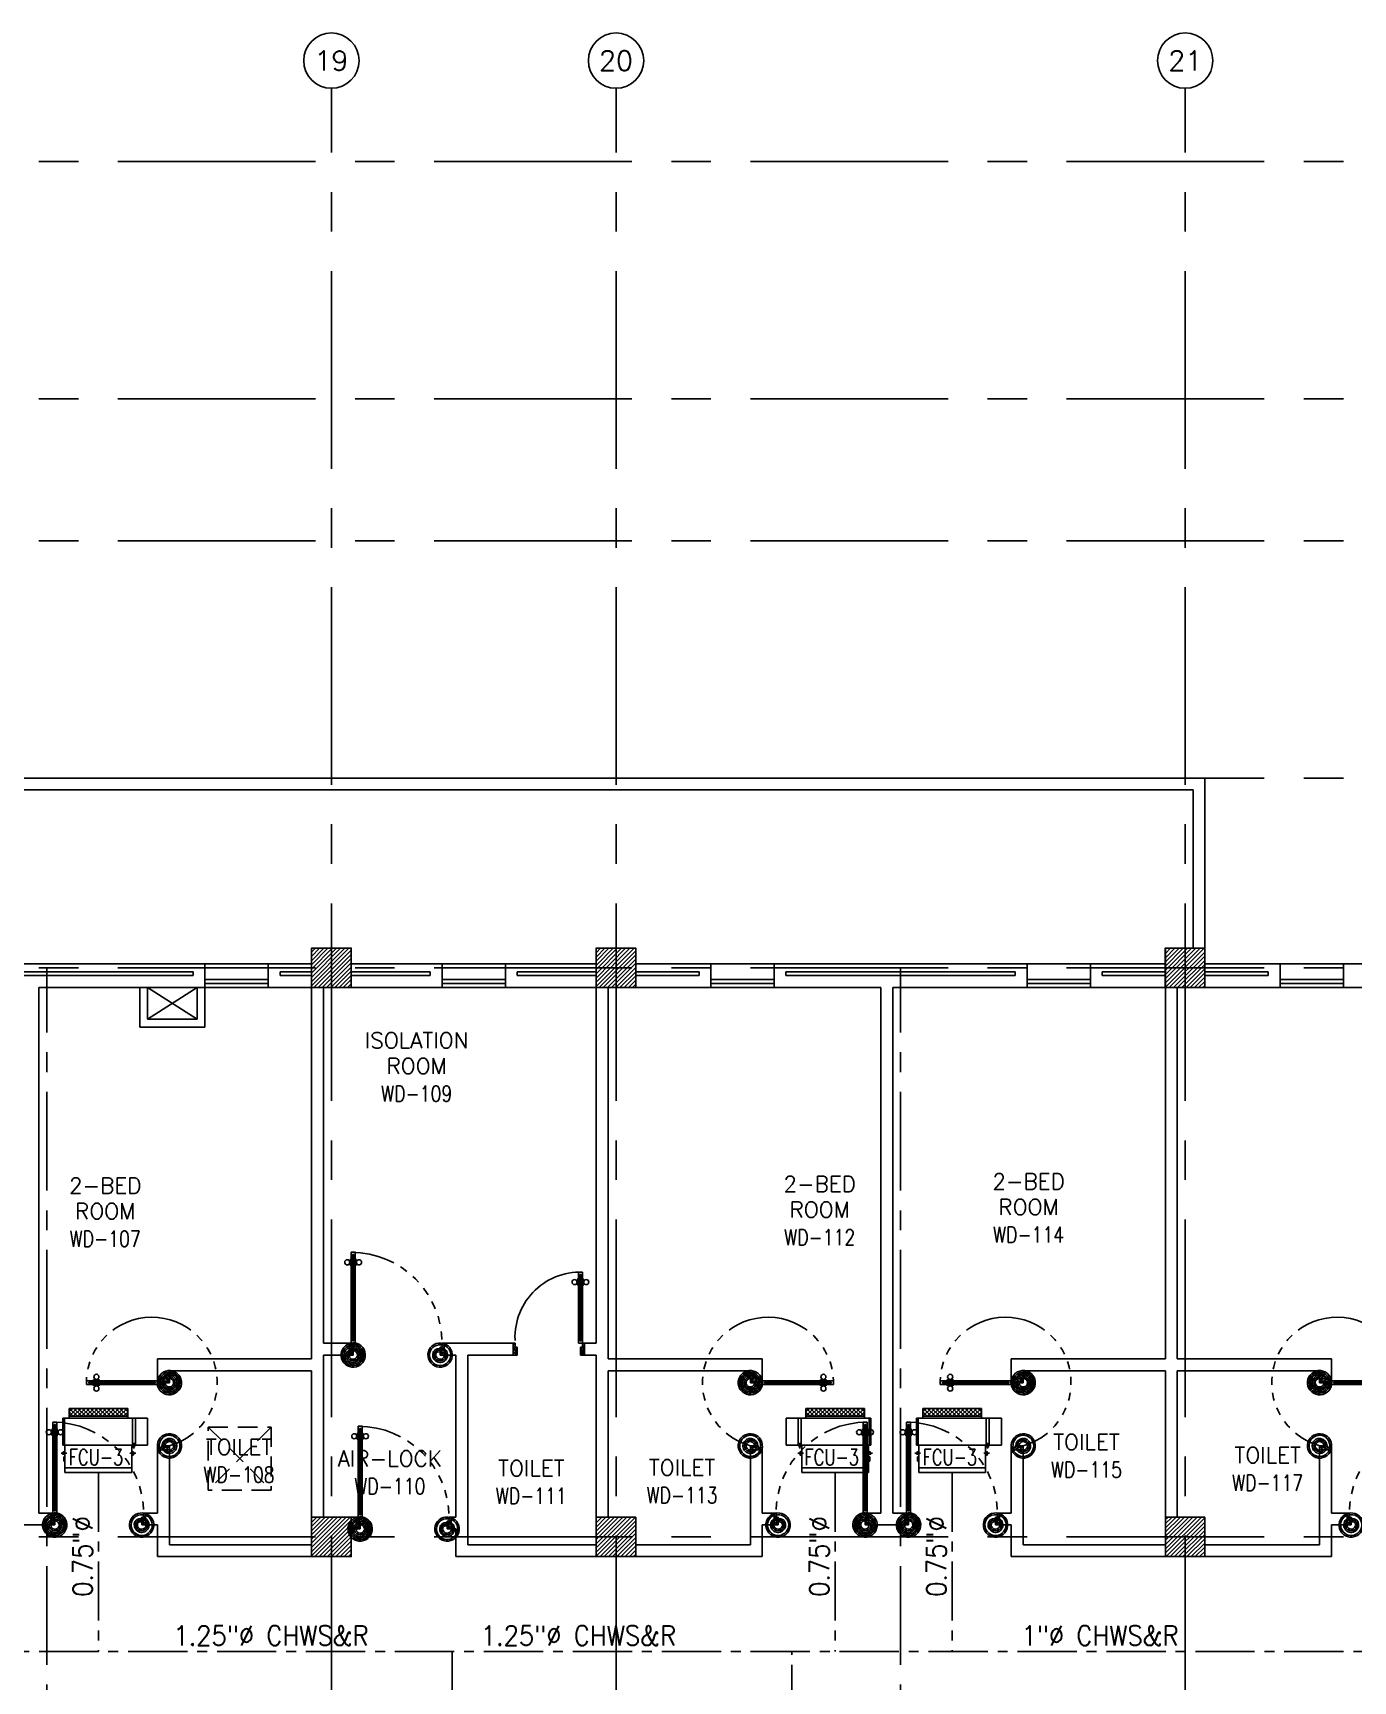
# Model space of a CAD drawing. Extents: x 417866242 to 417866469, y 43498047 to 43498124.
# Drawn here: x 417866436.59 to 417866453.28, y 43498103.38 to 43498124.24 of the extents above; entities that cross this region are included whole.
import ezdxf
from ezdxf.enums import TextEntityAlignment as Align

# ---------------------------------------------------------------- set-up
doc = ezdxf.new("R2010")
doc.units = 0
doc.header["$MEASUREMENT"] = 0
for name, pattern in [('CENTER', [2, 1.25, -0.25, 0.25, -0.25]), ('CENTER2', [1.125, 0.75, -0.125, 0.125, -0.125]), ('CENTERX2', [4, 2.5, -0.5, 0.5, -0.5]), ('HIDDEN', [0.375, 0.25, -0.125])]:
    doc.linetypes.add(name, pattern=pattern)
doc.layers.get('0').update_dxf_attribs({"linetype": 'CONTINUOUS'})
for name, color, linetype in [('AC-CH', 6, 'CENTER2'), ('AC-CHT', 2, 'CONTINUOUS'), ('AX-CR', 7, 'CONTINUOUS'), ('AX-TXT', 2, 'CONTINUOUS'), ('AXES', 11, 'CENTERX2'), ('AXES1', 11, 'CENTER'), ('COL', 3, 'CONTINUOUS'), ('DOOR', 11, 'CONTINUOUS'), ('FCU', 6, 'CONTINUOUS'), ('HAT', 11, 'CONTINUOUS'), ('INSUL', 11, 'CONTINUOUS'), ('M-TEXT', 2, 'CONTINUOUS'), ('PROJ-L', 11, 'CONTINUOUS'), ('RM-NAME', 11, 'CONTINUOUS'), ('RM-NO', 11, 'CONTINUOUS'), ('SHAFT', 11, 'CONTINUOUS'), ('WALL', 11, 'CONTINUOUS'), ('WIN', 11, 'CONTINUOUS')]:
    doc.layers.add(name, color=color, linetype=linetype)
doc.styles.add('KHRS2', font='ROMANS.shx', dxfattribs={"height": 200})
doc.styles.add('ROMANS', font='ROMANS.shx', dxfattribs={"width": 0.6})

# ---------------------------------------------------------------- blocks, each defined once
blk = doc.blocks.new('*X80')
at = {"color": 0}
for p, q in [((245927, 177090), (246427, 177590)), ((245929, 177145), (246374, 177590)), ((245929, 177198), (246321, 177590)), ((245929, 177251), (246267, 177590)), ((245929, 177304), (246214, 177590)), ((245929, 177357), (246161, 177590)), ((245929, 177410), (246108, 177590)), ((245929, 177463), (246055, 177590)), ((245929, 177516), (246002, 177590)), ((245929, 177569), (245949, 177590)), ((245980, 177090), (246429, 177539)), ((246033, 177090), (246429, 177486)), ((246086, 177090), (246429, 177433)), ((246139, 177090), (246429, 177380)), ((246192, 177090), (246429, 177327)), ((246245, 177090), (246429, 177274)), ((246298, 177090), (246429, 177220)), ((246351, 177090), (246429, 177167)), ((246404, 177090), (246429, 177114))]:
    blk.add_line(p, q, dxfattribs=at)
blk = doc.blocks.new('*X81')
at = {"color": 0}
for p, q in [((238729, 177104), (239214, 177590)), ((238729, 177157), (239161, 177590)), ((238729, 177210), (239108, 177590)), ((238729, 177263), (239055, 177590)), ((238729, 177316), (239002, 177590)), ((238729, 177369), (238949, 177590)), ((238729, 177422), (238896, 177590)), ((238729, 177475), (238843, 177590)), ((238729, 177528), (238790, 177590)), ((238729, 177581), (238737, 177590)), ((238767, 177090), (239229, 177551)), ((238820, 177090), (239229, 177498)), ((238873, 177090), (239229, 177445)), ((238926, 177090), (239229, 177392)), ((238979, 177090), (239229, 177339)), ((239032, 177090), (239229, 177286)), ((239085, 177090), (239229, 177233)), ((239138, 177090), (239229, 177180)), ((239191, 177090), (239229, 177127))]:
    blk.add_line(p, q, dxfattribs=at)
blk = doc.blocks.new('*X82')
at = {"color": 0}
for p, q in [((235129, 177110), (235608, 177590)), ((235129, 177163), (235555, 177590)), ((235129, 177217), (235502, 177590)), ((235129, 177270), (235449, 177590)), ((235129, 177323), (235396, 177590)), ((235129, 177376), (235343, 177590)), ((235129, 177429), (235290, 177590)), ((235129, 177482), (235237, 177590)), ((235129, 177535), (235184, 177590)), ((235161, 177090), (235629, 177557)), ((235214, 177090), (235629, 177504)), ((235267, 177090), (235629, 177451)), ((235320, 177090), (235629, 177398)), ((235373, 177090), (235629, 177345)), ((235426, 177090), (235629, 177292)), ((235479, 177090), (235629, 177239)), ((235532, 177090), (235629, 177186)), ((235585, 177090), (235629, 177133))]:
    blk.add_line(p, q, dxfattribs=at)
blk = doc.blocks.new('DOOR100')
at = {"layer": 'DOOR', "color": 7, "linetype": 'ByBlock'}
for p, q in [((-75, 1250), (-75, 1300)), ((-75, 1300), (-25, 1300)), ((-25, 1300), (-75, 1300)), ((-58, 1250), (-58, 1270)), ((-42, 1270), (-58, 1270)), ((-42, 1250), (-42, 1270)), ((-25, 1250), (-25, 1300)), ((-91, 1205), (-91, 1140)), ((-82, 1205), (-91, 1205)), ((-82, 1140), (-91, 1140)), ((-82, 1128), (-82, 1218)), ((-75, 1218), (-82, 1218)), ((-82, 1205), (-82, 1140)), ((-75, 1128), (-82, 1128)), ((-58, 1250), (-75, 1250)), ((-25, 1250), (-42, 1250)), ((-25, 1218), (-18, 1218)), ((-25, 1128), (-18, 1128)), ((-18, 1128), (-18, 1218)), ((-18, 1205), (-18, 1140)), ((-18, 1205), (-9, 1205)), ((-18, 1140), (-9, 1140)), ((-9, 1205), (-9, 1140)), ((-1200, 0), (-1200, 150)), ((-1200, 150), (-1175, 150)), ((-1200, 150), (-1200, 0)), ((-1150, 0), (-1200, 114)), ((-1150, 0), (-1200, 40)), ((-1150, 0), (-1200, 0)), ((-1175, 150), (-1175, 100)), ((-1175, 100), (-1150, 100)), ((-1150, 0), (-1163, 100)), ((-1150, 100), (-1150, 0)), ((-75, 200), (-58, 200)), ((-75, 150), (-75, 200)), ((-75, 150), (-25, 150)), ((-58, 200), (-58, 180)), ((-58, 180), (-42, 180)), ((-50, 0), (0, 114)), ((-50, 100), (-50, 0)), ((-50, 0), (-37, 100)), ((-25, 100), (-50, 100)), ((-50, 0), (0, 40)), ((-50, 0), (0, 0)), ((-42, 200), (-25, 200)), ((-42, 180), (-42, 200)), ((-25, 200), (-25, 150)), ((0, 150), (-25, 150)), ((-25, 150), (-25, 100)), ((0, 0), (0, 150)), ((0, 150), (0, 0))]:
    blk.add_line(p, q, dxfattribs=at)
at = {"layer": 'DOOR', "linetype": 'ByBlock'}
for p, q in [((-75, 1250), (-75, 200)), ((-58, 200), (-58, 1250)), ((-42, 200), (-42, 1250)), ((-25, 200), (-25, 1250))]:
    blk.add_line(p, q, dxfattribs=at)
at = {"layer": 'DOOR', "color": 7, "linetype": 'ByBlock'}
for centre in [(-124, 1173), (24, 1173)]:
    blk.add_circle(centre, 32.4, dxfattribs=at)
at = {"layer": 'DOOR', "linetype": 'HIDDEN', "ltscale": 0.5}
blk.add_arc((-25, 150), 1150, 90, 180, dxfattribs=at)
at = {"layer": 'DOOR', "color": 7, "linetype": 'ByBlock'}
for centre, radius, start, end in [((-1150, 0), 154, 103.7142, 108.8947), ((-1150, 0), 134, 100.72, 111.8402), ((-1150, 0), 94.4, 90, 121.9818), ((-1150, 0), 74.4, 90, 132.2236), ((-1150, 0), 54.4, 90, 156.7926), ((-1150, 0), 34.4, 90, 180), ((-1150, 0), 14.4, 90, 180), ((-50, 0), 94.4, 58.0182, 90), ((-50, 0), 74.4, 47.7764, 90), ((-50, 0), 54.4, 23.2074, 90), ((-50, 0), 34.4, 0, 90), ((-50, 0), 14.4, 0, 90), ((-50, 0), 134, 68.1598, 79.28), ((-50, 0), 114, 64.0838, 77.3774), ((-50, 0), 154, 71.1053, 76.2858)]:
    blk.add_arc(centre, radius, start, end, dxfattribs=at)
blk = doc.blocks.new('DOOR90')
at = {"layer": 'DOOR', "color": 7, "linetype": 'ByBlock'}
for p, q in [((-150, 0), (0, 0)), ((-150, 0), (-150, -25)), ((0, -50), (-114, 0)), ((0, -50), (-40, 0)), ((0, -50), (0, 0)), ((-1000, -25), (-1050, -25)), ((-1050, -75), (-1050, -25)), ((-1050, -25), (-1050, -75)), ((-1000, -75), (-1050, -75)), ((-1000, -42), (-1020, -42)), ((-1020, -42), (-1020, -58)), ((-1000, -58), (-1020, -58)), ((-1000, -25), (-1000, -42)), ((-1000, -58), (-1000, -75)), ((-878, -18), (-968, -18)), ((-968, -25), (-968, -18)), ((-968, -75), (-968, -82)), ((-878, -82), (-968, -82)), ((-955, -9), (-890, -9)), ((-955, -18), (-955, -9)), ((-955, -18), (-890, -18)), ((-955, -82), (-890, -82)), ((-955, -82), (-955, -91)), ((-955, -91), (-890, -91)), ((-890, -18), (-890, -9)), ((-890, -82), (-890, -91)), ((-878, -25), (-878, -18)), ((-878, -75), (-878, -82)), ((-200, -25), (-150, -25)), ((-200, -42), (-200, -25)), ((-180, -42), (-200, -42)), ((-200, -58), (-180, -58)), ((-200, -75), (-200, -58)), ((-150, -75), (-200, -75)), ((-180, -58), (-180, -42)), ((-150, -25), (-100, -25)), ((-150, -75), (-150, -25)), ((-100, -25), (-100, -50)), ((0, -50), (-100, -37)), ((-100, -50), (0, -50)), ((-150, -875), (-100, -875)), ((-150, -900), (-150, -875)), ((-150, -900), (0, -900)), ((0, -900), (-150, -900)), ((0, -850), (-114, -900)), ((-100, -875), (-100, -850)), ((0, -850), (-100, -863)), ((-100, -850), (0, -850)), ((0, -850), (-40, -900)), ((0, -850), (0, -900))]:
    blk.add_line(p, q, dxfattribs=at)
at = {"layer": 'DOOR', "linetype": 'ByBlock'}
for p, q in [((-200, -25), (-1000, -25)), ((-200, -42), (-1000, -42)), ((-200, -58), (-1000, -58)), ((-1000, -75), (-200, -75))]:
    blk.add_line(p, q, dxfattribs=at)
at = {"layer": 'DOOR', "color": 7, "linetype": 'ByBlock'}
for centre in [(-923, 24), (-923, -124)]:
    blk.add_circle(centre, 32.4, dxfattribs=at)
for centre, radius, start, end in [((0, -50), 154, 161.1053, 166.2858), ((0, -50), 94.4, 148.0182, 180), ((0, -50), 134, 158.1598, 169.28), ((0, -50), 114, 154.0838, 167.3774), ((0, -50), 74.4, 137.7764, 180), ((0, -50), 54.4, 113.2074, 180), ((0, -50), 34.4, 90, 180), ((0, -50), 14.4, 90, 180), ((0, -850), 154, 193.7142, 198.8947), ((0, -850), 134, 190.72, 201.8402), ((0, -850), 94.4, 180, 211.9818), ((0, -850), 74.4, 180, 222.2236), ((0, -850), 54.4, 180, 246.7926), ((0, -850), 34.4, 180, 270), ((0, -850), 14.4, 180, 270)]:
    blk.add_arc(centre, radius, start, end, dxfattribs=at)
at = {"layer": 'DOOR', "linetype": 'HIDDEN', "ltscale": 0.5}
blk.add_arc((-222, -50), 828, 178.2701, 275.003, dxfattribs=at)
blk = doc.blocks.new('*X87')
at = {"color": 0}
for p, q in [((245929, 169932), (246386, 170390)), ((245929, 169985), (246333, 170390)), ((245929, 170038), (246280, 170390)), ((245929, 170091), (246227, 170390)), ((245929, 170144), (246174, 170390)), ((245929, 170197), (246121, 170390)), ((245929, 170250), (246068, 170390)), ((245929, 170303), (246015, 170390)), ((245929, 170357), (245962, 170390)), ((245939, 169890), (246429, 170379)), ((245992, 169890), (246429, 170326)), ((246045, 169890), (246429, 170273)), ((246098, 169890), (246429, 170220)), ((246151, 169890), (246429, 170167)), ((246204, 169890), (246429, 170114)), ((246257, 169890), (246429, 170061)), ((246310, 169890), (246429, 170008)), ((246363, 169890), (246429, 169955)), ((246416, 169890), (246429, 169902))]:
    blk.add_line(p, q, dxfattribs=at)
blk = doc.blocks.new('COL50')
at = {"layer": 'COL'}
blk.add_lwpolyline([(-250, 250), (-250, -250), (250, -250), (250, 250)], close=True, dxfattribs=at)
blk = doc.blocks.new('*X85')
at = {"color": 0}
for p, q in [((235129, 169898), (235620, 170390)), ((235129, 169951), (235567, 170390)), ((235129, 170004), (235514, 170390)), ((235129, 170057), (235461, 170390)), ((235129, 170110), (235408, 170390)), ((235129, 170163), (235355, 170390)), ((235129, 170216), (235302, 170390)), ((235129, 170269), (235249, 170390)), ((235129, 170322), (235196, 170390)), ((235129, 170375), (235143, 170390)), ((235173, 169890), (235629, 170345)), ((235226, 169890), (235629, 170292)), ((235279, 169890), (235629, 170239)), ((235332, 169890), (235629, 170186)), ((235385, 169890), (235629, 170133)), ((235439, 169890), (235629, 170080)), ((235492, 169890), (235629, 170027)), ((235545, 169890), (235629, 169974)), ((235598, 169890), (235629, 169921))]:
    blk.add_line(p, q, dxfattribs=at)
blk = doc.blocks.new('*X86')
at = {"color": 0}
for p, q in [((238727, 169890), (239227, 170390)), ((238729, 169945), (239174, 170390)), ((238729, 169998), (239121, 170390)), ((238729, 170051), (239067, 170390)), ((238729, 170104), (239014, 170390)), ((238729, 170157), (238961, 170390)), ((238729, 170210), (238908, 170390)), ((238729, 170263), (238855, 170390)), ((238729, 170316), (238802, 170390)), ((238729, 170369), (238749, 170390)), ((238780, 169890), (239229, 170339)), ((238833, 169890), (239229, 170286)), ((238886, 169890), (239229, 170233)), ((238939, 169890), (239229, 170180)), ((238992, 169890), (239229, 170127)), ((239045, 169890), (239229, 170074)), ((239098, 169890), (239229, 170020)), ((239151, 169890), (239229, 169967)), ((239204, 169890), (239229, 169914))]:
    blk.add_line(p, q, dxfattribs=at)
blk = doc.blocks.new('AXU')
at = {"layer": 'AX-CR'}
blk.add_circle((0, 350), 350, dxfattribs=at)
at = {"layer": 'AX-TXT', "style": 'ROMANS'}
blk.add_attdef('AX', text='', height=250, dxfattribs=at).set_placement((0, 350), align=Align.MIDDLE)
blk = doc.blocks.new('*X116')
at = {"color": 0}
for p, q in [((16890, -2467), (16943, -2414)), ((16890, -2520), (16990, -2420)), ((16990, -2565), (16890, -2465)), ((16890, -2573), (16990, -2473)), ((16990, -2512), (16892, -2414)), ((16990, -2459), (16945, -2414)), ((16990, -2619), (16890, -2519)), ((16890, -2626), (16990, -2526)), ((16990, -2672), (16890, -2572)), ((16890, -2679), (16990, -2579)), ((16990, -2725), (16890, -2625)), ((16890, -2732), (16990, -2632)), ((16990, -2778), (16890, -2678)), ((16890, -2785), (16990, -2685)), ((16990, -2831), (16890, -2731)), ((16890, -2838), (16990, -2738)), ((16990, -2884), (16890, -2784)), ((16890, -2891), (16990, -2791)), ((16990, -2937), (16890, -2837)), ((16890, -2944), (16990, -2844)), ((16990, -2990), (16890, -2890)), ((16890, -2997), (16990, -2897)), ((16990, -3043), (16890, -2943)), ((16890, -3050), (16990, -2950)), ((16990, -3096), (16890, -2996)), ((16890, -3103), (16990, -3003)), ((16990, -3149), (16890, -3049)), ((16944, -3155), (16890, -3102)), ((16892, -3155), (16990, -3056)), ((16945, -3155), (16990, -3109))]:
    blk.add_line(p, q, dxfattribs=at)
blk = doc.blocks.new('*X117')
at = {"color": 0}
for p, q in [((16890, -2467), (16943, -2414)), ((16890, -2520), (16990, -2420)), ((16990, -2565), (16890, -2465)), ((16890, -2573), (16990, -2473)), ((16990, -2512), (16892, -2414)), ((16990, -2459), (16945, -2414)), ((16990, -2619), (16890, -2519)), ((16890, -2626), (16990, -2526)), ((16990, -2672), (16890, -2572)), ((16890, -2679), (16990, -2579)), ((16990, -2725), (16890, -2625)), ((16890, -2732), (16990, -2632)), ((16990, -2778), (16890, -2678)), ((16890, -2785), (16990, -2685)), ((16990, -2831), (16890, -2731)), ((16890, -2838), (16990, -2738)), ((16990, -2884), (16890, -2784)), ((16890, -2891), (16990, -2791)), ((16990, -2937), (16890, -2837)), ((16890, -2944), (16990, -2844)), ((16990, -2990), (16890, -2890)), ((16890, -2997), (16990, -2897)), ((16990, -3043), (16890, -2943)), ((16890, -3050), (16990, -2950)), ((16990, -3096), (16890, -2996)), ((16890, -3103), (16990, -3003)), ((16990, -3149), (16890, -3049)), ((16944, -3155), (16890, -3102)), ((16892, -3155), (16990, -3056)), ((16945, -3155), (16990, -3109))]:
    blk.add_line(p, q, dxfattribs=at)
blk = doc.blocks.new('RM1')
at = {"layer": 'RM-NAME', "style": 'ROMANS'}
for tag, p in [('ROOMNAME1', (0, 324)), ('ROOMNAME2', (0, 0))]:
    blk.add_attdef(tag, text='', height=200, dxfattribs=at).set_placement(p, align=Align.MIDDLE)

msp = doc.modelspace()

# ---------------------------------------------------------------- linework, layer by layer
at = {"layer": 'AC-CH'}
for p, q in [((417866437.414, 43498106.023), (417866437.414, 43498103.759)), ((417866446.733, 43498106.023), (417866446.733, 43498103.759)), ((417866448.214, 43498106.023), (417866448.214, 43498103.759)), ((417866455.414, 43498103.759), (417866428.909, 43498103.759)), ((417866441.889, 43498103.759), (417866441.889, 43498062.589)), ((417866446.185, 43498101.714), (417866446.185, 43498103.759))]:
    msp.add_line(p, q, dxfattribs=at)
at = {"layer": 'AXES'}
for p, q in [((417866440.361, 43498046.724), (417866440.361, 43498123.537)), ((417866443.961, 43498046.724), (417866443.961, 43498123.537)), ((417866451.161, 43498046.724), (417866451.161, 43498123.537)), ((417866468.161, 43498122.609), (417866400.121, 43498122.609)), ((417866468.161, 43498119.609), (417866400.121, 43498119.609)), ((417866468.161, 43498117.809), (417866400.121, 43498117.809)), ((417866468.161, 43498114.809), (417866400.121, 43498114.809)), ((417866468.161, 43498112.409), (417866400.121, 43498112.409)), ((417866468.161, 43498105.209), (417866400.121, 43498105.209))]:
    msp.add_line(p, q, dxfattribs=at)
at = {"layer": 'AXES1'}
for p, q in [((417866436.761, 43498053.589), (417866436.761, 43498112.409)), ((417866447.561, 43498053.589), (417866447.561, 43498112.409))]:
    msp.add_line(p, q, dxfattribs=at)
at = {"layer": 'COL'}
for points in [[(417866440.611, 43498112.159), (417866440.611, 43498112.659), (417866440.111, 43498112.659), (417866440.111, 43498112.159)], [(417866444.211, 43498112.159), (417866444.211, 43498112.659), (417866443.711, 43498112.659), (417866443.711, 43498112.159)], [(417866451.411, 43498112.159), (417866451.411, 43498112.659), (417866450.911, 43498112.659), (417866450.911, 43498112.159)]]:
    msp.add_lwpolyline(points, close=True, dxfattribs=at)
at = {"layer": 'FCU', "color": 6}
for p, q in [((417866436.963, 43498106.369), (417866436.963, 43498106.712)), ((417866436.963, 43498106.712), (417866437.883, 43498106.712)), ((417866437.883, 43498106.712), (417866437.883, 43498106.369)), ((417866446.264, 43498106.712), (417866446.264, 43498106.369)), ((417866447.184, 43498106.712), (417866446.264, 43498106.712)), ((417866447.184, 43498106.369), (417866447.184, 43498106.712)), ((417866447.763, 43498106.369), (417866447.763, 43498106.712)), ((417866447.763, 43498106.712), (417866448.683, 43498106.712)), ((417866448.683, 43498106.712), (417866448.683, 43498106.369)), ((417866437.883, 43498106.369), (417866436.963, 43498106.369)), ((417866436.991, 43498106.023), (417866436.991, 43498106.369)), ((417866437.836, 43498106.023), (417866437.836, 43498106.369)), ((417866446.264, 43498106.369), (417866447.184, 43498106.369)), ((417866446.311, 43498106.023), (417866446.311, 43498106.369)), ((417866447.156, 43498106.023), (417866447.156, 43498106.369)), ((417866448.683, 43498106.369), (417866447.763, 43498106.369)), ((417866447.791, 43498106.023), (417866447.791, 43498106.369)), ((417866448.636, 43498106.023), (417866448.636, 43498106.369)), ((417866436.991, 43498106.023), (417866437.836, 43498106.023)), ((417866447.156, 43498106.023), (417866446.311, 43498106.023)), ((417866447.791, 43498106.023), (417866448.636, 43498106.023))]:
    msp.add_line(p, q, dxfattribs=at)
at = {"layer": 'FCU', "color": 3}
for p, q in [((417866436.983, 43498106.369), (417866436.983, 43498106.712)), ((417866437.043, 43498106.834), (417866437.043, 43498106.712)), ((417866437.043, 43498106.834), (417866437.784, 43498106.834)), ((417866437.043, 43498106.734), (417866437.784, 43498106.734)), ((417866437.784, 43498106.834), (417866437.784, 43498106.712)), ((417866437.844, 43498106.369), (417866437.844, 43498106.712)), ((417866437.883, 43498106.712), (417866438.035, 43498106.712)), ((417866438.035, 43498106.712), (417866438.035, 43498106.369)), ((417866446.264, 43498106.712), (417866446.112, 43498106.712)), ((417866446.112, 43498106.712), (417866446.112, 43498106.369)), ((417866446.303, 43498106.369), (417866446.303, 43498106.712)), ((417866447.104, 43498106.834), (417866446.363, 43498106.834)), ((417866446.363, 43498106.834), (417866446.363, 43498106.712)), ((417866447.104, 43498106.734), (417866446.363, 43498106.734)), ((417866447.104, 43498106.834), (417866447.104, 43498106.712)), ((417866447.164, 43498106.369), (417866447.164, 43498106.712)), ((417866447.783, 43498106.369), (417866447.783, 43498106.712)), ((417866447.843, 43498106.834), (417866447.843, 43498106.712)), ((417866447.843, 43498106.834), (417866448.584, 43498106.834)), ((417866447.843, 43498106.734), (417866448.584, 43498106.734)), ((417866448.584, 43498106.834), (417866448.584, 43498106.712)), ((417866448.644, 43498106.369), (417866448.644, 43498106.712)), ((417866448.683, 43498106.712), (417866448.835, 43498106.712)), ((417866448.835, 43498106.712), (417866448.835, 43498106.369)), ((417866436.942, 43498106.265), (417866437.014, 43498106.265)), ((417866436.961, 43498106.255), (417866436.961, 43498106.275)), ((417866436.961, 43498106.275), (417866436.991, 43498106.275)), ((417866436.976, 43498106.245), (417866436.976, 43498106.292)), ((417866437.886, 43498106.265), (417866437.813, 43498106.265)), ((417866437.866, 43498106.275), (417866437.836, 43498106.275)), ((417866437.851, 43498106.344), (417866437.851, 43498106.369)), ((417866437.871, 43498106.344), (417866437.851, 43498106.344)), ((417866437.851, 43498106.235), (417866437.851, 43498106.292)), ((417866437.861, 43498106.328), (417866437.861, 43498106.396)), ((417866437.866, 43498106.255), (417866437.866, 43498106.275)), ((417866437.871, 43498106.344), (417866437.871, 43498106.369)), ((417866438.035, 43498106.369), (417866437.883, 43498106.369)), ((417866446.112, 43498106.369), (417866446.264, 43498106.369)), ((417866446.261, 43498106.265), (417866446.334, 43498106.265)), ((417866446.276, 43498106.344), (417866446.276, 43498106.369)), ((417866446.276, 43498106.344), (417866446.296, 43498106.344)), ((417866446.281, 43498106.275), (417866446.311, 43498106.275)), ((417866446.281, 43498106.255), (417866446.281, 43498106.275)), ((417866446.286, 43498106.328), (417866446.286, 43498106.396)), ((417866446.296, 43498106.344), (417866446.296, 43498106.369)), ((417866446.296, 43498106.235), (417866446.296, 43498106.292)), ((417866447.206, 43498106.265), (417866447.133, 43498106.265)), ((417866447.186, 43498106.275), (417866447.156, 43498106.275)), ((417866447.171, 43498106.245), (417866447.171, 43498106.292)), ((417866447.186, 43498106.255), (417866447.186, 43498106.275)), ((417866447.742, 43498106.265), (417866447.814, 43498106.265)), ((417866447.761, 43498106.255), (417866447.761, 43498106.275)), ((417866447.761, 43498106.275), (417866447.791, 43498106.275)), ((417866447.776, 43498106.245), (417866447.776, 43498106.292)), ((417866448.686, 43498106.265), (417866448.613, 43498106.265)), ((417866448.666, 43498106.275), (417866448.636, 43498106.275)), ((417866448.651, 43498106.344), (417866448.651, 43498106.369)), ((417866448.671, 43498106.344), (417866448.651, 43498106.344)), ((417866448.651, 43498106.235), (417866448.651, 43498106.292)), ((417866448.661, 43498106.328), (417866448.661, 43498106.396)), ((417866448.666, 43498106.255), (417866448.666, 43498106.275)), ((417866448.671, 43498106.344), (417866448.671, 43498106.369)), ((417866448.835, 43498106.369), (417866448.683, 43498106.369)), ((417866436.961, 43498106.255), (417866436.991, 43498106.255)), ((417866436.976, 43498106.22), (417866436.991, 43498106.22)), ((417866436.976, 43498106.165), (417866436.976, 43498106.22)), ((417866436.976, 43498106.165), (417866436.991, 43498106.165)), ((417866436.991, 43498106.083), (417866437.836, 43498106.083)), ((417866437.866, 43498106.255), (417866437.836, 43498106.255)), ((417866446.281, 43498106.255), (417866446.311, 43498106.255)), ((417866447.156, 43498106.083), (417866446.311, 43498106.083)), ((417866447.186, 43498106.255), (417866447.156, 43498106.255)), ((417866447.171, 43498106.22), (417866447.156, 43498106.22)), ((417866447.171, 43498106.165), (417866447.156, 43498106.165)), ((417866447.171, 43498106.165), (417866447.171, 43498106.22)), ((417866447.761, 43498106.255), (417866447.791, 43498106.255)), ((417866447.776, 43498106.22), (417866447.791, 43498106.22)), ((417866447.776, 43498106.165), (417866447.776, 43498106.22)), ((417866447.776, 43498106.165), (417866447.791, 43498106.165)), ((417866447.791, 43498106.083), (417866448.636, 43498106.083)), ((417866448.666, 43498106.255), (417866448.636, 43498106.255))]:
    msp.add_line(p, q, dxfattribs=at)
at = {"layer": 'INSUL'}
for p, q in [((417866438.611, 43498112.359), (417866434.911, 43498112.359)), ((417866438.611, 43498112.359), (417866438.611, 43498112.309)), ((417866439.711, 43498112.359), (417866440.111, 43498112.359)), ((417866439.711, 43498112.359), (417866439.711, 43498112.309)), ((417866440.611, 43498112.359), (417866441.611, 43498112.359)), ((417866441.611, 43498112.359), (417866441.611, 43498112.309)), ((417866442.711, 43498112.359), (417866443.711, 43498112.359)), ((417866442.711, 43498112.359), (417866442.711, 43498112.309)), ((417866444.211, 43498112.359), (417866445.011, 43498112.359)), ((417866445.011, 43498112.359), (417866445.011, 43498112.309)), ((417866446.111, 43498112.359), (417866446.111, 43498112.309)), ((417866449.011, 43498112.359), (417866446.111, 43498112.359)), ((417866449.011, 43498112.359), (417866449.011, 43498112.309)), ((417866450.111, 43498112.359), (417866450.111, 43498112.309)), ((417866450.111, 43498112.359), (417866450.911, 43498112.359)), ((417866451.411, 43498112.359), (417866452.211, 43498112.359)), ((417866452.211, 43498112.359), (417866452.211, 43498112.309)), ((417866438.611, 43498112.309), (417866434.911, 43498112.309)), ((417866439.711, 43498112.309), (417866440.111, 43498112.309)), ((417866440.611, 43498112.309), (417866441.611, 43498112.309)), ((417866442.711, 43498112.309), (417866443.711, 43498112.309)), ((417866444.211, 43498112.309), (417866445.011, 43498112.309)), ((417866449.011, 43498112.309), (417866446.111, 43498112.309)), ((417866450.111, 43498112.309), (417866450.911, 43498112.309)), ((417866451.411, 43498112.309), (417866452.211, 43498112.309))]:
    msp.add_line(p, q, dxfattribs=at)
at = {"layer": 'PROJ-L', "linetype": 'Continuous'}
for p, q in [((417866451.411, 43498114.809), (417866432.911, 43498114.809)), ((417866451.261, 43498114.659), (417866433.061, 43498114.659)), ((417866451.261, 43498114.659), (417866451.261, 43498112.659)), ((417866451.411, 43498114.809), (417866451.411, 43498112.659))]:
    msp.add_line(p, q, dxfattribs=at)
at = {"layer": 'SHAFT', "linetype": 'ByBlock'}
for p, q in [((417866438.036, 43498112.159), (417866438.661, 43498111.759)), ((417866438.036, 43498111.759), (417866438.661, 43498112.159))]:
    msp.add_line(p, q, dxfattribs=at)
at = {"layer": 'SHAFT', "linetype": 'HIDDEN'}
for p, q in [((417866438.801, 43498106.598), (417866439.601, 43498105.798)), ((417866439.601, 43498106.598), (417866438.801, 43498105.798))]:
    msp.add_line(p, q, dxfattribs=at)
msp.add_lwpolyline([(417866438.801, 43498106.598), (417866439.601, 43498106.598), (417866439.601, 43498105.798), (417866438.801, 43498105.798)], close=True, dxfattribs=at)
at = {"layer": 'WALL'}
for p, q in [((417866438.761, 43498112.459), (417866434.761, 43498112.459)), ((417866438.761, 43498112.459), (417866438.761, 43498112.159)), ((417866439.561, 43498112.459), (417866439.561, 43498112.159)), ((417866440.111, 43498112.459), (417866439.561, 43498112.459)), ((417866440.611, 43498112.459), (417866441.761, 43498112.459)), ((417866441.761, 43498112.459), (417866441.761, 43498112.159)), ((417866442.561, 43498112.459), (417866442.561, 43498112.159)), ((417866442.561, 43498112.459), (417866443.711, 43498112.459)), ((417866444.211, 43498112.459), (417866445.161, 43498112.459)), ((417866445.161, 43498112.459), (417866445.161, 43498112.159)), ((417866445.961, 43498112.459), (417866445.961, 43498112.159)), ((417866449.161, 43498112.459), (417866445.961, 43498112.459)), ((417866449.161, 43498112.459), (417866449.161, 43498112.159)), ((417866449.961, 43498112.459), (417866449.961, 43498112.159)), ((417866450.911, 43498112.459), (417866449.961, 43498112.459)), ((417866451.411, 43498112.459), (417866452.361, 43498112.459)), ((417866452.361, 43498112.459), (417866452.361, 43498112.159)), ((417866453.161, 43498112.459), (417866453.161, 43498112.159)), ((417866456.361, 43498112.459), (417866453.161, 43498112.459)), ((417866436.661, 43498105.509), (417866436.661, 43498112.159)), ((417866438.761, 43498112.159), (417866436.661, 43498112.159)), ((417866437.936, 43498112.159), (417866437.936, 43498111.659)), ((417866438.761, 43498112.159), (417866438.761, 43498111.659)), ((417866440.111, 43498112.159), (417866439.561, 43498112.159)), ((417866440.111, 43498107.459), (417866440.111, 43498112.159)), ((417866440.261, 43498107.659), (417866440.261, 43498112.159)), ((417866440.611, 43498112.159), (417866441.761, 43498112.159)), ((417866442.561, 43498112.159), (417866443.711, 43498112.159)), ((417866443.711, 43498107.659), (417866443.711, 43498112.159)), ((417866443.861, 43498107.459), (417866443.861, 43498112.159)), ((417866444.211, 43498112.159), (417866445.161, 43498112.159)), ((417866447.311, 43498112.159), (417866445.961, 43498112.159)), ((417866447.311, 43498105.509), (417866447.311, 43498112.159)), ((417866449.161, 43498112.159), (417866447.461, 43498112.159)), ((417866447.461, 43498105.509), (417866447.461, 43498112.159)), ((417866450.911, 43498112.159), (417866449.961, 43498112.159)), ((417866450.911, 43498107.459), (417866450.911, 43498112.159)), ((417866451.061, 43498107.459), (417866451.061, 43498112.159)), ((417866451.411, 43498112.159), (417866452.361, 43498112.159)), ((417866454.611, 43498112.159), (417866453.161, 43498112.159)), ((417866438.761, 43498111.659), (417866437.936, 43498111.659)), ((417866442.661, 43498107.509), (417866442.661, 43498107.659)), ((417866443.561, 43498107.509), (417866443.561, 43498107.659)), ((417866438.161, 43498107.209), (417866438.161, 43498107.459)), ((417866438.161, 43498107.459), (417866440.111, 43498107.459)), ((417866438.311, 43498107.209), (417866438.311, 43498107.309)), ((417866438.311, 43498107.309), (417866440.111, 43498107.309)), ((417866440.111, 43498105.459), (417866440.111, 43498107.309)), ((417866440.261, 43498105.459), (417866440.261, 43498107.509)), ((417866441.936, 43498105.458), (417866441.936, 43498107.509)), ((417866442.086, 43498105.109), (417866442.086, 43498107.509)), ((417866443.711, 43498105.459), (417866443.711, 43498107.509)), ((417866445.811, 43498107.459), (417866443.861, 43498107.459)), ((417866445.661, 43498107.309), (417866443.861, 43498107.309)), ((417866443.861, 43498105.459), (417866443.861, 43498107.309)), ((417866445.661, 43498107.209), (417866445.661, 43498107.309)), ((417866445.811, 43498107.209), (417866445.811, 43498107.459)), ((417866448.961, 43498107.209), (417866448.961, 43498107.459)), ((417866448.961, 43498107.459), (417866450.911, 43498107.459)), ((417866449.111, 43498107.209), (417866449.111, 43498107.309)), ((417866449.111, 43498107.309), (417866450.911, 43498107.309)), ((417866450.911, 43498105.459), (417866450.911, 43498107.309)), ((417866453.011, 43498107.459), (417866451.061, 43498107.459)), ((417866452.861, 43498107.309), (417866451.061, 43498107.309)), ((417866451.061, 43498105.459), (417866451.061, 43498107.309)), ((417866452.861, 43498107.209), (417866452.861, 43498107.309)), ((417866453.011, 43498107.209), (417866453.011, 43498107.459)), ((417866438.161, 43498107.209), (417866438.311, 43498107.209)), ((417866445.811, 43498107.209), (417866445.661, 43498107.209)), ((417866448.961, 43498107.209), (417866449.111, 43498107.209)), ((417866453.011, 43498107.209), (417866452.861, 43498107.209)), ((417866438.161, 43498106.309), (417866438.311, 43498106.309)), ((417866438.161, 43498105.509), (417866438.161, 43498106.309)), ((417866438.311, 43498105.109), (417866438.311, 43498106.309)), ((417866445.811, 43498106.309), (417866445.661, 43498106.309)), ((417866445.661, 43498105.109), (417866445.661, 43498106.309)), ((417866445.811, 43498105.509), (417866445.811, 43498106.309)), ((417866448.961, 43498106.309), (417866449.111, 43498106.309)), ((417866448.961, 43498105.509), (417866448.961, 43498106.309)), ((417866449.111, 43498105.109), (417866449.111, 43498106.309)), ((417866453.011, 43498106.309), (417866452.861, 43498106.309)), ((417866452.861, 43498105.109), (417866452.861, 43498106.309)), ((417866453.011, 43498105.509), (417866453.011, 43498106.309)), ((417866438.161, 43498104.959), (417866438.161, 43498105.359)), ((417866441.936, 43498104.959), (417866441.936, 43498105.308)), ((417866445.811, 43498104.959), (417866445.811, 43498105.359)), ((417866448.961, 43498104.959), (417866448.961, 43498105.359)), ((417866453.011, 43498104.959), (417866453.011, 43498105.359))]:
    msp.add_line(p, q, dxfattribs=at)
at = {"layer": 'WALL', "linetype": 'ByBlock'}
for p, q in [((417866440.261, 43498107.659), (417866440.586, 43498107.659)), ((417866441.786, 43498107.659), (417866442.661, 43498107.659)), ((417866443.561, 43498107.659), (417866443.711, 43498107.659)), ((417866440.261, 43498107.509), (417866440.586, 43498107.509)), ((417866441.786, 43498107.509), (417866441.936, 43498107.509)), ((417866442.086, 43498107.509), (417866442.661, 43498107.509)), ((417866443.561, 43498107.509), (417866443.711, 43498107.509)), ((417866436.811, 43498105.509), (417866436.661, 43498105.509)), ((417866438.161, 43498105.509), (417866438.011, 43498105.509)), ((417866440.611, 43498105.458), (417866440.674, 43498105.458)), ((417866441.874, 43498105.458), (417866441.936, 43498105.458)), ((417866445.811, 43498105.509), (417866445.961, 43498105.509)), ((417866447.161, 43498105.509), (417866447.311, 43498105.509)), ((417866447.611, 43498105.509), (417866447.461, 43498105.509)), ((417866448.961, 43498105.509), (417866448.811, 43498105.509)), ((417866453.011, 43498105.509), (417866453.211, 43498105.509)), ((417866436.811, 43498105.359), (417866436.361, 43498105.359)), ((417866438.161, 43498105.359), (417866438.011, 43498105.359)), ((417866440.611, 43498105.308), (417866440.674, 43498105.308)), ((417866441.874, 43498105.308), (417866441.936, 43498105.308)), ((417866445.811, 43498105.359), (417866445.961, 43498105.359)), ((417866447.611, 43498105.359), (417866447.161, 43498105.359)), ((417866448.961, 43498105.359), (417866448.811, 43498105.359)), ((417866453.011, 43498105.359), (417866453.211, 43498105.359)), ((417866440.111, 43498105.109), (417866438.311, 43498105.109)), ((417866438.311, 43498105.109), (417866440.111, 43498105.109)), ((417866442.086, 43498105.109), (417866443.711, 43498105.109)), ((417866444.211, 43498105.109), (417866445.661, 43498105.109)), ((417866445.661, 43498105.109), (417866444.211, 43498105.109)), ((417866450.911, 43498105.109), (417866449.111, 43498105.109)), ((417866449.111, 43498105.109), (417866450.911, 43498105.109)), ((417866449.111, 43498105.109), (417866450.911, 43498105.109)), ((417866451.407, 43498105.109), (417866452.861, 43498105.109)), ((417866451.407, 43498105.109), (417866452.861, 43498105.109)), ((417866452.861, 43498105.109), (417866451.407, 43498105.109)), ((417866452.861, 43498105.109), (417866451.407, 43498105.109)), ((417866440.111, 43498104.959), (417866438.161, 43498104.959)), ((417866441.936, 43498104.959), (417866443.711, 43498104.959)), ((417866444.211, 43498104.959), (417866445.811, 43498104.959)), ((417866444.211, 43498104.959), (417866445.811, 43498104.959)), ((417866450.911, 43498104.959), (417866448.961, 43498104.959)), ((417866450.911, 43498104.959), (417866448.961, 43498104.959)), ((417866448.961, 43498104.959), (417866450.911, 43498104.959)), ((417866451.407, 43498104.959), (417866453.011, 43498104.959)), ((417866451.407, 43498104.959), (417866453.011, 43498104.959)), ((417866453.011, 43498104.959), (417866451.407, 43498104.959))]:
    msp.add_line(p, q, dxfattribs=at)
at = {"layer": 'WALL', "color": 2, "linetype": 'ByBlock'}
for p, q in [((417866440.586, 43498107.509), (417866440.586, 43498107.659)), ((417866441.786, 43498107.509), (417866441.786, 43498107.659)), ((417866436.811, 43498105.359), (417866436.811, 43498105.509)), ((417866438.011, 43498105.359), (417866438.011, 43498105.509)), ((417866440.674, 43498105.308), (417866440.674, 43498105.458)), ((417866441.874, 43498105.308), (417866441.874, 43498105.458)), ((417866445.961, 43498105.359), (417866445.961, 43498105.509)), ((417866447.161, 43498105.359), (417866447.161, 43498105.509)), ((417866447.611, 43498105.359), (417866447.611, 43498105.509)), ((417866448.811, 43498105.359), (417866448.811, 43498105.509)), ((417866453.211, 43498105.359), (417866453.211, 43498105.509))]:
    msp.add_line(p, q, dxfattribs=at)
at = {"layer": 'WALL', "linetype": 'ByBlock', "ltscale": 0.3}
for points in [[(417866440.611, 43498112.659), (417866440.111, 43498112.659), (417866440.111, 43498112.159), (417866440.611, 43498112.159)], [(417866444.211, 43498112.659), (417866443.711, 43498112.659), (417866443.711, 43498112.159), (417866444.211, 43498112.159)], [(417866451.411, 43498112.659), (417866450.909, 43498112.659), (417866450.909, 43498112.159), (417866451.411, 43498112.159)], [(417866440.611, 43498105.459), (417866440.111, 43498105.459), (417866440.111, 43498104.959), (417866440.611, 43498104.959)], [(417866444.211, 43498105.459), (417866443.711, 43498105.459), (417866443.711, 43498104.959), (417866444.211, 43498104.959)], [(417866451.411, 43498105.459), (417866450.911, 43498105.459), (417866450.911, 43498104.959), (417866451.411, 43498104.959)]]:
    msp.add_lwpolyline(points, close=True, dxfattribs=at)
at = {"layer": 'WALL'}
msp.add_lwpolyline([(417866438.036, 43498112.159), (417866438.661, 43498112.159), (417866438.661, 43498111.759), (417866438.036, 43498111.759)], close=True, dxfattribs=at)
at = {"layer": 'WIN'}
for p, q in [((417866438.761, 43498112.459), (417866439.561, 43498112.459)), ((417866441.761, 43498112.459), (417866442.561, 43498112.459)), ((417866445.161, 43498112.459), (417866445.961, 43498112.459)), ((417866449.161, 43498112.459), (417866449.961, 43498112.459)), ((417866452.361, 43498112.459), (417866453.161, 43498112.459)), ((417866438.761, 43498112.259), (417866439.561, 43498112.259)), ((417866438.761, 43498112.209), (417866439.561, 43498112.209)), ((417866438.761, 43498112.159), (417866439.561, 43498112.159)), ((417866441.761, 43498112.259), (417866442.561, 43498112.259)), ((417866441.761, 43498112.209), (417866442.561, 43498112.209)), ((417866441.761, 43498112.159), (417866442.561, 43498112.159)), ((417866445.161, 43498112.259), (417866445.961, 43498112.259)), ((417866445.161, 43498112.209), (417866445.961, 43498112.209)), ((417866445.161, 43498112.159), (417866445.961, 43498112.159)), ((417866449.161, 43498112.259), (417866449.961, 43498112.259)), ((417866449.161, 43498112.209), (417866449.961, 43498112.209)), ((417866449.161, 43498112.159), (417866449.961, 43498112.159)), ((417866452.361, 43498112.259), (417866453.161, 43498112.259)), ((417866452.361, 43498112.209), (417866453.161, 43498112.209)), ((417866452.361, 43498112.159), (417866453.161, 43498112.159))]:
    msp.add_line(p, q, dxfattribs=at)

# ---------------------------------------------------------------- block references
at = {"layer": 'AXES', "xscale": 0.0009999871253967285, "yscale": 0.001000002026557922, "zscale": 0.001}
for p, values in [((417866440.361, 43498123.537), {'AX': '19'}), ((417866443.961, 43498123.537), {'AX': '20'}), ((417866451.161, 43498123.537), {'AX': '21'})]:
    msp.add_blockref('AXU', p, dxfattribs=at).add_auto_attribs(values)
at = {"layer": 'COL', "xscale": -0.0009999871253967285, "yscale": 0.001000002026557922, "zscale": 0.001}
for p in [(417866440.361, 43498105.209), (417866443.961, 43498105.209), (417866451.161, 43498105.209)]:
    msp.add_blockref('COL50', p, dxfattribs=at)
at = {"layer": 'DOOR', "color": 0, "linetype": 'ByBlock', "yscale": 0.001000002026557922, "zscale": 0.001}
for name, p, xscale in [('DOOR100', (417866440.586, 43498107.509), -0.0009999871253967285), ('DOOR90', (417866438.311, 43498107.209), 0.0009999871253967285), ('DOOR90', (417866445.661, 43498107.209), -0.0009999871253967285), ('DOOR90', (417866449.111, 43498107.209), 0.0009999871253967285), ('DOOR90', (417866452.861, 43498107.209), -0.0009999871253967285), ('DOOR100', (417866436.811, 43498105.359), -0.0009999871253967285), ('DOOR100', (417866440.674, 43498105.308), -0.0009999871253967285), ('DOOR100', (417866447.161, 43498105.359), 0.0009999871253967285), ('DOOR100', (417866447.611, 43498105.359), -0.0009999871253967285), ('DOOR100', (417866454.411, 43498105.359), 0.0009999871253967285)]:
    msp.add_blockref(name, p, dxfattribs=dict(at, xscale=xscale))
at = {"layer": 'DOOR', "color": 0, "linetype": 'ByBlock', "xscale": 0.001000002026557922, "yscale": 0.001000002026557922, "zscale": 0.001, "rotation": 270}
msp.add_blockref('DOOR90', (417866443.561, 43498107.509), dxfattribs=at)
at = {"layer": 'FCU', "color": 11, "extrusion": (0, 0, -1), "xscale": 0.001000002026557922, "yscale": 0.001000002026557922, "zscale": -0.001, "rotation": 90}
for p in [(-417866440.198, 43498089.844), (-417866450.998, 43498089.844)]:
    msp.add_blockref('*X116', p, dxfattribs=at)
at = {"layer": 'FCU', "color": 11, "xscale": 0.001000002026557922, "yscale": 0.001000002026557922, "zscale": 0.001, "rotation": 90}
msp.add_blockref('*X117', (417866443.949, 43498089.844), dxfattribs=at)
at = {"layer": 'HAT', "xscale": 0.0009999871253967285, "yscale": 0.001000002026557922, "zscale": 0.001}
for name in ['*X82', '*X81', '*X80', '*X85', '*X86', '*X87']:
    msp.add_blockref(name, (417866204.982, 43497935.069), dxfattribs=at)
at = {"layer": 'RM-NAME'}
ref = msp.add_blockref('RM1', (417866441.44, 43498111.166), dxfattribs=dict(at, xscale=0.0009999871253967285, yscale=0.001000002026557922, zscale=0.001))
ref.add_attrib('ROOMNO', 'WD-109', dxfattribs={"layer": 'RM-NO', "height": 0.2, "style": 'ROMANS', "width": 0.8}).set_placement((417866441.44, 43498110.816), align=Align.MIDDLE)
ref.add_attrib('ROOMNAME2', 'ROOM', dxfattribs={"height": 0.2, "style": 'ROMANS'}).set_placement((417866441.44, 43498111.166), align=Align.MIDDLE)
ref.add_attrib('ROOMNAME1', 'ISOLATION', dxfattribs={"height": 0.2, "style": 'ROMANS'}).set_placement((417866441.44, 43498111.49), align=Align.MIDDLE)
ref = msp.add_blockref('RM1', (417866437.5, 43498109.329), dxfattribs=dict(at, xscale=0.0009999871253967285, yscale=0.001000002026557922, zscale=0.001))
ref.add_attrib('ROOMNO', 'WD-107', dxfattribs={"layer": 'RM-NO', "height": 0.2, "style": 'ROMANS', "width": 0.8}).set_placement((417866437.5, 43498108.979), align=Align.MIDDLE)
ref.add_attrib('ROOMNAME2', 'ROOM', dxfattribs={"height": 0.2, "style": 'ROMANS'}).set_placement((417866437.5, 43498109.329), align=Align.MIDDLE)
ref.add_attrib('ROOMNAME1', '2-BED', dxfattribs={"height": 0.2, "style": 'ROMANS'}).set_placement((417866437.5, 43498109.653), align=Align.MIDDLE)
ref = msp.add_blockref('RM1', (417866446.538, 43498109.349), dxfattribs=dict(at, xscale=0.0009999871253967285, yscale=0.001000002026557922, zscale=0.001))
ref.add_attrib('ROOMNO', 'WD-112', dxfattribs={"layer": 'RM-NO', "height": 0.2, "style": 'ROMANS', "width": 0.8}).set_placement((417866446.538, 43498108.999), align=Align.MIDDLE)
ref.add_attrib('ROOMNAME2', 'ROOM', dxfattribs={"height": 0.2, "style": 'ROMANS'}).set_placement((417866446.538, 43498109.349), align=Align.MIDDLE)
ref.add_attrib('ROOMNAME1', '2-BED', dxfattribs={"height": 0.2, "style": 'ROMANS'}).set_placement((417866446.538, 43498109.673), align=Align.MIDDLE)
ref = msp.add_blockref('RM1', (417866449.18, 43498109.381), dxfattribs=dict(at, xscale=0.0009999871253967285, yscale=0.001000002026557922, zscale=0.001))
ref.add_attrib('ROOMNO', 'WD-114', dxfattribs={"layer": 'RM-NO', "height": 0.2, "style": 'ROMANS', "width": 0.8}).set_placement((417866449.18, 43498109.031), align=Align.MIDDLE)
ref.add_attrib('ROOMNAME2', 'ROOM', dxfattribs={"height": 0.2, "style": 'ROMANS'}).set_placement((417866449.18, 43498109.381), align=Align.MIDDLE)
ref.add_attrib('ROOMNAME1', '2-BED', dxfattribs={"height": 0.2, "style": 'ROMANS'}).set_placement((417866449.18, 43498109.705), align=Align.MIDDLE)
ref = msp.add_blockref('RM1', (417866449.912, 43498106.408), dxfattribs=dict(at, xscale=-0.0009999871253967285, yscale=0.001000002026557922, zscale=0.001))
ref.add_attrib('ROOMNO', 'WD-115', dxfattribs={"layer": 'RM-NO', "height": 0.2, "style": 'ROMANS', "width": 0.8}).set_placement((417866449.912, 43498106.058), align=Align.MIDDLE)
ref.add_attrib('ROOMNAME2', 'TOILET', dxfattribs={"height": 0.2, "style": 'ROMANS'}).set_placement((417866449.912, 43498106.408), align=Align.MIDDLE)
ref = msp.add_blockref('RM1', (417866439.193, 43498106.346), dxfattribs=dict(at, xscale=-0.0009999871253967285, yscale=0.001000002026557922, zscale=0.001))
ref.add_attrib('ROOMNO', 'WD-108', dxfattribs={"layer": 'RM-NO', "height": 0.2, "style": 'ROMANS', "width": 0.8}).set_placement((417866439.193, 43498105.996), align=Align.MIDDLE)
ref.add_attrib('ROOMNAME2', 'TOILET', dxfattribs={"height": 0.2, "style": 'ROMANS'}).set_placement((417866439.193, 43498106.346), align=Align.MIDDLE)
ref = msp.add_blockref('RM1', (417866441.101, 43498106.199), dxfattribs=dict(at, xscale=-0.0009999871253967285, yscale=0.001000002026557922, zscale=0.001))
ref.add_attrib('ROOMNO', 'WD-110', dxfattribs={"layer": 'RM-NO', "height": 0.2, "style": 'ROMANS', "width": 0.8}).set_placement((417866441.101, 43498105.849), align=Align.MIDDLE)
ref.add_attrib('ROOMNAME2', 'AIR-LOCK', dxfattribs={"height": 0.2, "style": 'ROMANS'}).set_placement((417866441.101, 43498106.199), align=Align.MIDDLE)
ref = msp.add_blockref('RM1', (417866452.204, 43498106.242), dxfattribs=dict(at, xscale=-0.0009999871253967285, yscale=0.001000002026557922, zscale=0.001))
ref.add_attrib('ROOMNO', 'WD-117', dxfattribs={"layer": 'RM-NO', "height": 0.2, "style": 'ROMANS', "width": 0.8}).set_placement((417866452.204, 43498105.892), align=Align.MIDDLE)
ref.add_attrib('ROOMNAME2', 'TOILET', dxfattribs={"height": 0.2, "style": 'ROMANS'}).set_placement((417866452.204, 43498106.242), align=Align.MIDDLE)
ref = msp.add_blockref('RM1', (417866442.89, 43498106.077), dxfattribs=dict(at, xscale=-0.0009999871253967285, yscale=0.001000002026557922, zscale=0.001))
ref.add_attrib('ROOMNO', 'WD-111', dxfattribs={"layer": 'RM-NO', "height": 0.2, "style": 'ROMANS', "width": 0.8}).set_placement((417866442.89, 43498105.727), align=Align.MIDDLE)
ref.add_attrib('ROOMNAME2', 'TOILET', dxfattribs={"height": 0.2, "style": 'ROMANS'}).set_placement((417866442.89, 43498106.077), align=Align.MIDDLE)
ref = msp.add_blockref('RM1', (417866444.797, 43498106.085), dxfattribs=dict(at, xscale=-0.0009999871253967285, yscale=0.001000002026557922, zscale=0.001))
ref.add_attrib('ROOMNO', 'WD-113', dxfattribs={"layer": 'RM-NO', "height": 0.2, "style": 'ROMANS', "width": 0.8}).set_placement((417866444.797, 43498105.735), align=Align.MIDDLE)
ref.add_attrib('ROOMNAME2', 'TOILET', dxfattribs={"height": 0.2, "style": 'ROMANS'}).set_placement((417866444.797, 43498106.085), align=Align.MIDDLE)

# ---------------------------------------------------------------- texts
at = {"layer": 'AC-CHT', "style": 'KHRS2', "width": 0.9}
for p in [(417866437.214, 43498104.96), (417866446.533, 43498104.96), (417866448.014, 43498104.96)]:
    msp.add_text('0.75"%%C', height=0.25, rotation=90, dxfattribs=at).set_placement(p, align=Align.MIDDLE)
for s, p in [('1.25"%%C CHWS&R', (417866439.596, 43498103.959)), ('1.25"%%C CHWS&R', (417866443.485, 43498103.959)), ('1"%%C CHWS&R', (417866450.083, 43498103.959))]:
    msp.add_text(s, height=0.25, dxfattribs=at).set_placement(p, align=Align.MIDDLE)
at = {"layer": 'M-TEXT', "style": 'ROMANS', "width": 0.75}
for p in [(417866437.04, 43498106.116), (417866446.346, 43498106.116), (417866447.84, 43498106.116)]:
    msp.add_text('FCU-3', height=0.2, dxfattribs=at).set_placement(p)

doc.saveas('drawing.dxf')
